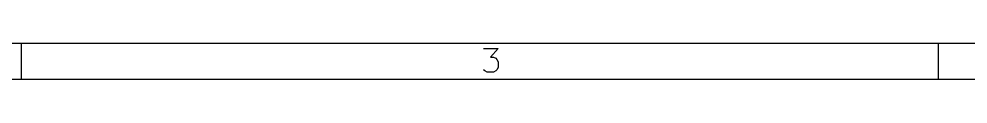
# Model space of a CAD drawing. Extents: x 10 to 287, y -200 to -10.
# Drawn here: x 109.9 to 161.6, y -12 to -10 of the extents above; entities that cross this region are included whole.
import ezdxf

# ---------------------------------------------------------------- set-up
doc = ezdxf.new("R2010")
doc.units = 0
doc.header["$MEASUREMENT"] = 0

msp = doc.modelspace()

# ---------------------------------------------------------------- linework, layer by layer
at = {"layer": 'Red 2'}
for p, q in [((286.995, -10.0076), (10.0076, -10.0076)), ((110.007, -11.9888), (110.007, -10.0076)), ((135.179, -10.287), (135.992, -10.287)), ((135.992, -10.287), (135.56, -10.7696)), ((159.995, -11.9888), (159.995, -10.0076)), ((135.56, -10.7696), (135.738, -10.7696)), ((135.738, -10.7696), (135.865, -10.8204)), ((135.865, -10.8204), (135.915, -10.8966)), ((135.915, -10.8966), (135.992, -11.0236)), ((135.992, -11.3284), (135.915, -11.4554)), ((135.992, -11.0236), (135.992, -11.3284)), ((135.255, -11.5062), (135.179, -11.4554)), ((135.382, -11.5824), (135.255, -11.5062)), ((135.738, -11.5824), (135.382, -11.5824)), ((135.865, -11.5062), (135.738, -11.5824)), ((135.915, -11.4554), (135.865, -11.5062)), ((285.013, -11.9888), (11.9888, -11.9888))]:
    msp.add_line(p, q, dxfattribs=at)

doc.saveas('drawing.dxf')
